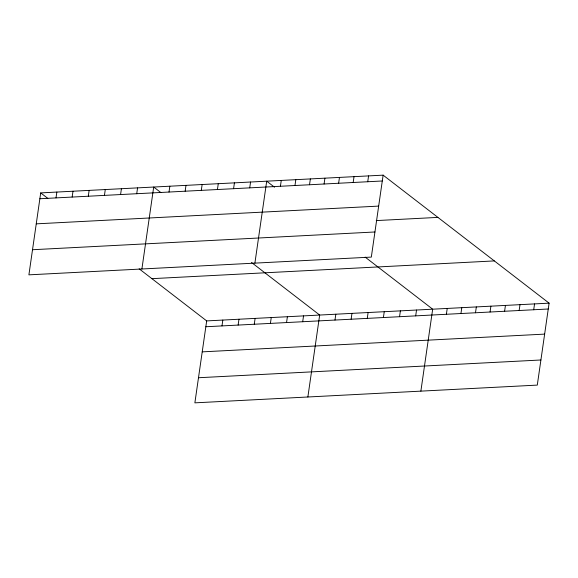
<?xml version="1.0" encoding="UTF-8"?>
<svg xmlns="http://www.w3.org/2000/svg" width="578" height="578" viewBox="0 0 578 578"><rect width="100%" height="100%" fill="white"/><g stroke="black" fill="none" stroke-linecap="round" stroke-linejoin="round"><path stroke-width="0.87" d="M40.706 192.9L28.9 274.846L371.322 257.094L383.127 175.148L40.706 192.9L47.822 198.384M56.008 197.9L56.854 192.062M72.149 197.062L72.994 191.224M88.297 196.231L89.135 190.386M104.437 195.393L105.283 189.548M120.578 194.555L121.423 188.717M136.726 193.717L137.564 187.879M141.899 268.987L153.705 187.041L160.821 192.525M169.007 192.048L169.853 186.203M185.148 191.21L185.993 185.365M201.296 190.372L202.134 184.526M217.436 189.533L218.274 183.696M139.146 268.821L206.678 320.906L194.873 402.852L537.294 385.1L549.1 303.154L383.127 175.148M233.577 188.695L234.422 182.858M221.981 325.913L222.819 320.067M249.725 187.857L250.563 182.019M238.122 325.074L238.967 319.237M254.898 263.127L266.704 181.181L274.528 187.214M254.269 324.236L255.108 318.399M280.417 186.268L281.262 180.43M270.41 323.398L271.248 317.56M294.968 185.516L295.813 179.671M286.551 322.56L287.396 316.722M309.526 184.758L310.364 178.92M302.691 321.729L303.537 315.884M324.077 184.006L324.915 178.168M307.872 396.992L319.677 315.046L251.473 262.441M338.629 183.255L339.467 177.41M353.18 182.496L354.025 176.658M334.98 320.053L335.818 314.215M367.731 181.745L368.576 175.9M351.121 319.215L351.966 313.377M367.268 318.377L368.107 312.539M383.409 317.546L384.247 311.701M399.55 316.708L400.395 310.863M415.69 315.87L416.536 310.032M420.871 391.14L432.676 309.194L365.144 257.102M446.389 314.28L447.228 308.435M460.941 313.522L461.786 307.684M475.492 312.77L476.337 306.932M490.05 312.019L490.888 306.174M504.601 311.26L505.439 305.422M519.152 310.509L519.998 304.664M533.704 309.75L534.549 303.912M39.868 198.738L382.289 180.986M36.248 223.852L378.669 206.1M376.264 220.586L437.9 217.393M32.52 249.725L374.941 231.98M151.913 278.661L494.327 260.916M206.678 320.906L549.1 303.154M205.84 326.751L548.262 308.999M202.221 351.865L544.642 334.113M198.492 377.737L540.914 359.986"/></g></svg>
